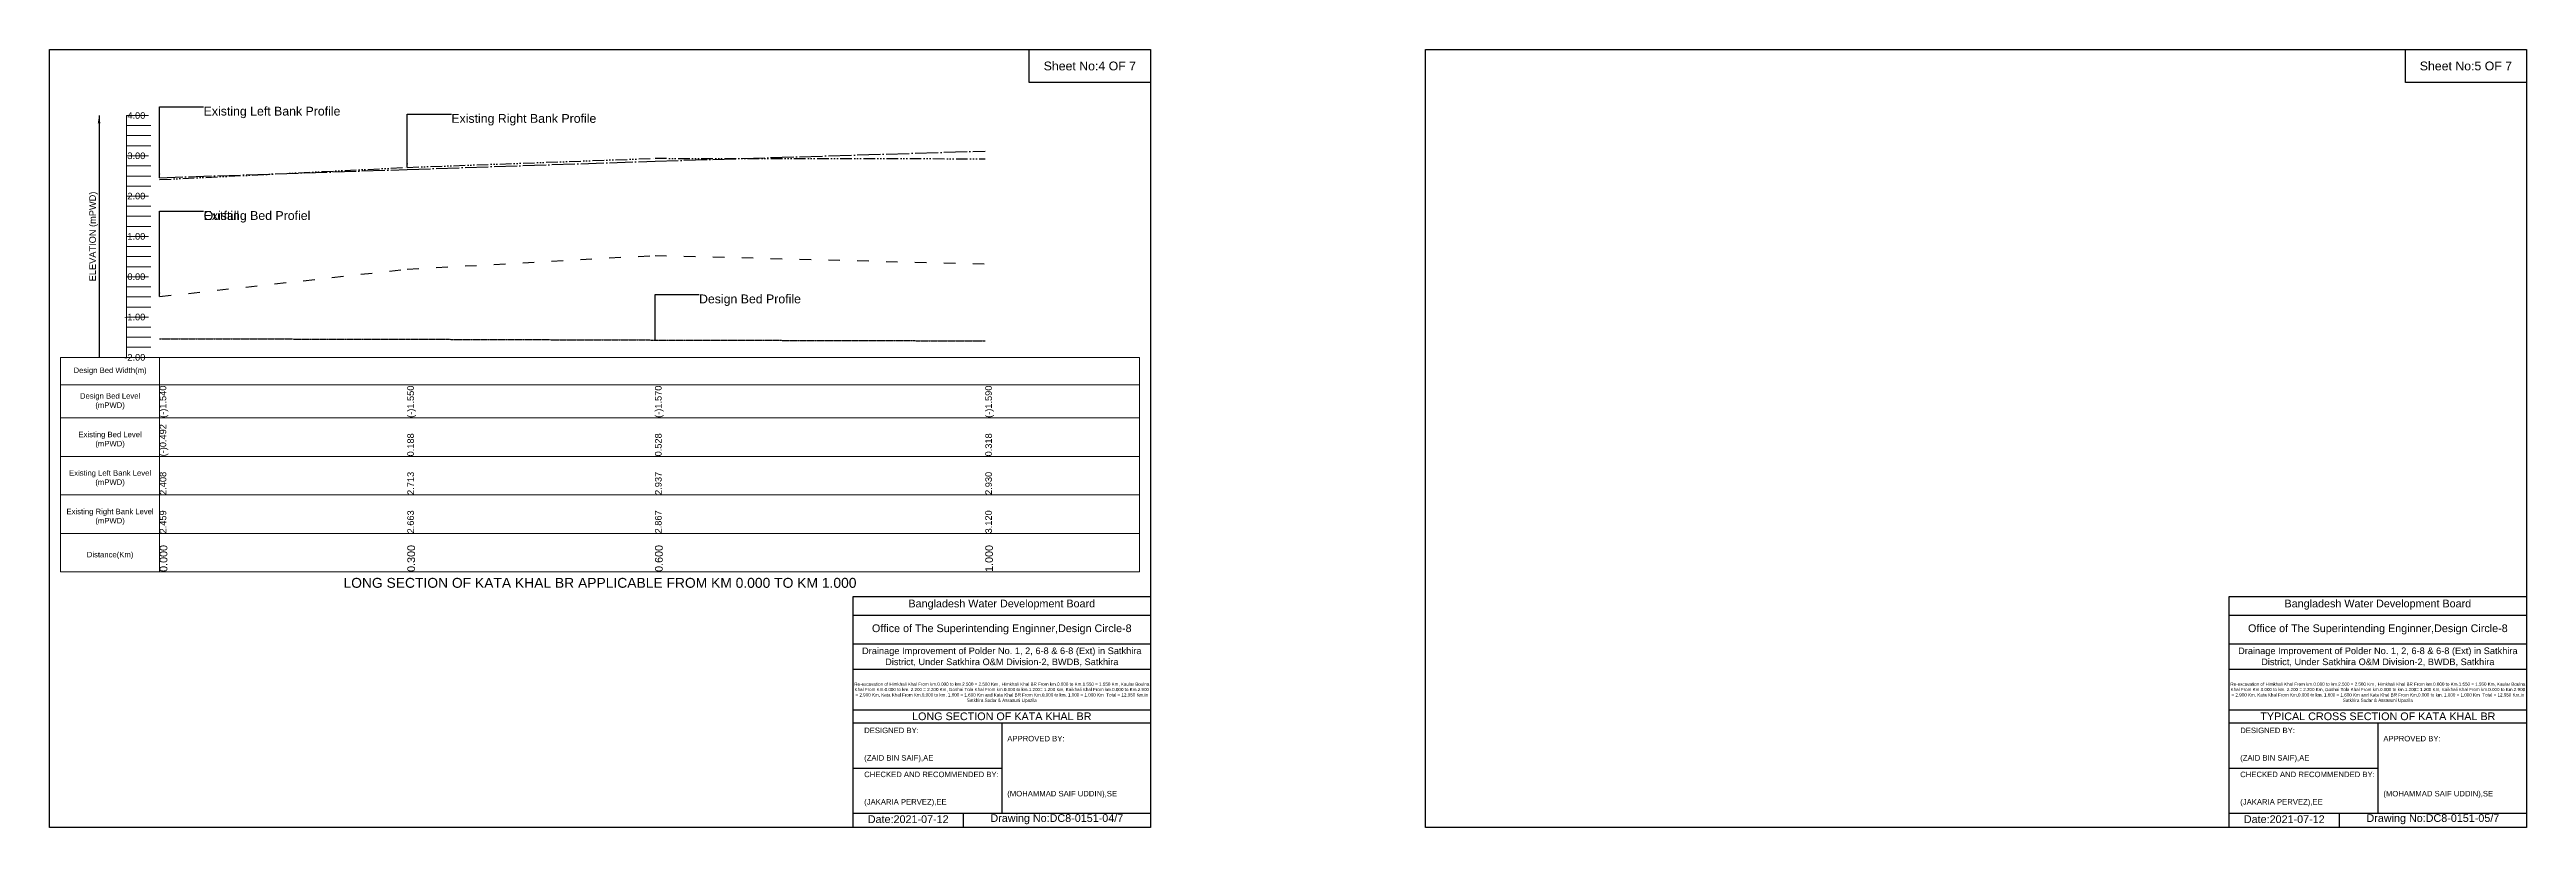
# Model space of a CAD drawing. Header units: inches. Extents: x 91000 to 628000, y -5656 to 0.
# Drawn here: x 590000 to 608000, y -5656 to 0 of the extents above; entities that cross this region are included whole.
import ezdxf

# ---------------------------------------------------------------- set-up
doc = ezdxf.new("R2010")
doc.units = ezdxf.units.IN
doc.header["$LTSCALE"] = 7
doc.header["$MEASUREMENT"] = 0
for name, pattern in [('ACAD_ISO03W100', [30, 12, -18]), ('ACAD_ISO04W100', [30, 24, -3, 0, -3]), ('ACAD_ISO14W100', [24, 12, -3, 0, -3, 0, -3, 0, -3]), ('CENTER', [2, 1.25, -0.25, 0.25, -0.25])]:
    doc.linetypes.add(name, pattern=pattern)
for name, color, linetype, lineweight in [('Design Bed Level Long Section', 7, 'CENTER', 25), ('Existing Bed Level for Long Section', 7, 'ACAD_ISO03W100', 25), ('Existing Left Bank of Long section', 7, 'ACAD_ISO04W100', 25), ('Existing Right Bank of Long Section', 7, 'ACAD_ISO14W100', 25), ('Long Section Border', 7, 'Continuous', 9), ('Long Section Labels', 7, 'Continuous', 9), ('Vscale for Long Section', 7, 'Continuous', 9)]:
    doc.layers.add(name, color=color, linetype=linetype, lineweight=lineweight)
doc.styles.get("Standard").update_dxf_attribs({"font": 'arial.ttf'})
doc.dimstyles.get("Standard").update_dxf_attribs({"dimtxt": 0.18, "dimasz": 0.18, "dimexe": 0.18, "dimexo": 0.0625, "dimgap": 0.09, "dimtad": 0, "dimtih": 1, "dimtoh": 1, "dimdec": 4, "dimzin": 0, "dimdsep": 46, "dimtxsty": 'Standard', "dimcen": 0.09, "dimadec": 0, "dimazin": 0, "dimtfac": 1, "dimtdec": 4, "dimtofl": 0, "dimtmove": 0, "dimatfit": 3, "dimfxl": 1, "dimtolj": 1, "dimtzin": 0, "dimarcsym": 0})

msp = doc.modelspace()

# ---------------------------------------------------------------- linework, layer by layer
for points in [[(590000, 0), (598000, 0), (598000, -5656), (590000, -5656)], [(597120, 0), (598000, 0), (598000, -240), (597120, -240)], [(600000, 0), (608000, 0), (608000, -5656), (600000, -5656)], [(607120, 0), (608000, 0), (608000, -240), (607120, -240)]]:
    msp.add_lwpolyline(points, close=True)
for points in [[(595840, -5656), (595840, -3976), (598000, -3976)], [(595840, -4112), (598000, -4112)], [(605840, -5656), (605840, -3976), (608000, -3976)], [(605840, -4112), (608000, -4112)], [(595840, -4320), (598000, -4320)], [(605840, -4320), (608000, -4320)], [(595840, -4504), (598000, -4504)], [(605840, -4504), (608000, -4504)], [(595840, -4800), (598000, -4800)], [(605840, -4800), (608000, -4800)], [(595840, -4896), (598000, -4896)], [(596920, -4896), (596920, -5552)], [(605840, -4896), (608000, -4896)], [(606920, -4896), (606920, -5552)], [(595840, -5224), (596920, -5224)], [(605840, -5224), (606920, -5224)], [(595840, -5552), (598000, -5552)], [(596640, -5552), (596640, -5656)], [(605840, -5552), (608000, -5552)], [(606640, -5552), (606640, -5656)]]:
    msp.add_lwpolyline(points)
at = {"layer": 'Design Bed Level Long Section'}
msp.add_lwpolyline([(590800, -2103), (592600, -2106), (594400, -2112), (596800, -2118)], dxfattribs=at)
at = {"layer": 'Existing Bed Level for Long Section'}
msp.add_lwpolyline([(590800, -1796), (592600, -1597), (594400, -1497), (596800, -1559)], dxfattribs=at)
at = {"layer": 'Existing Left Bank of Long section'}
msp.add_lwpolyline([(590800, -932), (592600, -872), (594400, -812), (596800, -738)], dxfattribs=at)
at = {"layer": 'Existing Right Bank of Long Section'}
msp.add_lwpolyline([(590800, -946), (592600, -857), (594400, -791), (596800, -794)], dxfattribs=at)
at = {"layer": 'Long Section Border'}
msp.add_lwpolyline([(590080, -2238), (597920, -2238), (597920, -3798), (590080, -3798)], close=True, dxfattribs=at)
for points in [[(590800, -2238), (590800, -3798)], [(590080, -2438), (597920, -2438)], [(590080, -2678), (597920, -2678)], [(590080, -2958), (597920, -2958)], [(590080, -3238), (597920, -3238)], [(590080, -3518), (597920, -3518)]]:
    msp.add_lwpolyline(points, dxfattribs=at)
at = {"layer": 'Vscale for Long Section'}
for points in [[(590560, -2238), (590560, -1945), (590560, -1652), (590560, -1359), (590560, -1066), (590560, -773), (590560, -480)], [(590560, -480), (590720, -480)], [(590560, -553), (590736, -553)], [(590560, -626), (590736, -626)], [(590560, -700), (590736, -700)], [(590560, -773), (590720, -773)], [(590560, -846), (590736, -846)], [(590560, -920), (590736, -920)], [(590560, -993), (590736, -993)], [(590560, -1066), (590720, -1066)], [(590560, -1139), (590736, -1139)], [(590560, -1212), (590736, -1212)], [(590560, -1286), (590736, -1286)], [(590560, -1359), (590720, -1359)], [(590560, -1432), (590736, -1432)], [(590560, -1506), (590736, -1506)], [(590560, -1579), (590736, -1579)], [(590560, -1652), (590720, -1652)], [(590560, -1725), (590736, -1725)], [(590560, -1798), (590736, -1798)], [(590560, -1872), (590736, -1872)], [(590560, -1945), (590720, -1945)], [(590560, -2018), (590736, -2018)], [(590560, -2092), (590736, -2092)], [(590560, -2165), (590736, -2165)], [(590560, -2238), (590720, -2238)]]:
    msp.add_lwpolyline(points, dxfattribs=at)

# ---------------------------------------------------------------- texts
at = {"attachment_point": 5}
for s, insert, char_height in [('Sheet No:4 OF 7', (597560, -120), 64), ('Sheet No:5 OF 7', (607560, -120), 64), ('Bangladesh Water Development Board', (596920, -4036), 56), ('Bangladesh Water Development Board', (606920, -4036), 56), ('Office of The Superintending Enginner,Design Circle-8', (596920, -4216), 56), ('Office of The Superintending Enginner,Design Circle-8', (606920, -4216), 56)]:
    msp.add_mtext(s, dxfattribs=dict(at, insert=insert, char_height=char_height))
for s, insert, char_height, width, attachment_point in [('Drainage Improvement of Polder No. 1, 2, 6-8 & 6-8 (Ext) in Satkhira District, Under Satkhira O&M Division-2, BWDB, Satkhira', (596920, -4416), 48, 2240, 5), ('Drainage Improvement of Polder No. 1, 2, 6-8 & 6-8 (Ext) in Satkhira District, Under Satkhira O&M Division-2, BWDB, Satkhira', (606920, -4416), 48, 2240, 5), ('Re-excavation of Himkhali Khal From km.0.000 to km.2.500 = 2.500 Km , Himkhali Khal BR From km.0.000 to Km.1.550 = 1.550 Km, Kaular Boulna Khal From Km.0.000 to km. 2.200 = 2.200 Km, Goshai Tola Khal From km.0.000 to km.1.200= 1.200 Km, Kaikhali Khal From km.0.000 to Km.2.900 = 2.900 Km, Kata Khal From Km.0.000 to km. 1.600 = 1.600 Km and Kata Khal BR From Km.0.000 to km. 1.000 = 1.000 Km  Total = 12.950 Km.in Satkhira Sadar & Assasuni Upazila', (596920, -4676), 23.481, 2160, 5), ('Re-excavation of Himkhali Khal From km.0.000 to km.2.500 = 2.500 Km , Himkhali Khal BR From km.0.000 to Km.1.550 = 1.550 Km, Kaular Boulna Khal From Km.0.000 to km. 2.200 = 2.200 Km, Goshai Tola Khal From km.0.000 to km.1.200= 1.200 Km, Kaikhali Khal From km.0.000 to Km.2.900 = 2.900 Km, Kata Khal From Km.0.000 to km. 1.600 = 1.600 Km and Kata Khal BR From Km.0.000 to km. 1.000 = 1.000 Km  Total = 12.950 Km.in Satkhira Sadar & Assasuni Upazila', (606920, -4676), 23.481, 2160, 5), ('LONG SECTION OF KATA KHAL BR', (596920, -4848), 56, 2240, 5), ('TYPICAL CROSS SECTION OF KATA KHAL BR', (606920, -4848), 56, 2240, 5), ('DESIGNED BY:^J^J^J(ZAID BIN SAIF),AE', (595920, -5056), 40, 1120, 4), ('APPROVED BY:^J^J^J^J^J^J(MOHAMMAD SAIF UDDIN),SE', (596960, -5216), 40, 1120, 4), ('DESIGNED BY:^J^J^J(ZAID BIN SAIF),AE', (605920, -5056), 40, 1120, 4), ('APPROVED BY:^J^J^J^J^J^J(MOHAMMAD SAIF UDDIN),SE', (606960, -5216), 40, 1120, 4), ('CHECKED AND RECOMMENDED BY:^J^J^J(JAKARIA PERVEZ),EE', (595920, -5376), 40, 1120, 4), ('CHECKED AND RECOMMENDED BY:^J^J^J(JAKARIA PERVEZ),EE', (605920, -5376), 40, 1120, 4), ('Date:2021-07-12', (596240, -5596), 56, 1120, 5), ('Drawing No:DC8-0151-04/7', (597320, -5596), 56, 1760, 5), ('Date:2021-07-12', (606240, -5596), 56, 1120, 5), ('Drawing No:DC8-0151-05/7', (607320, -5596), 56, 1760, 5)]:
    msp.add_mtext(s, dxfattribs=dict(insert=insert, char_height=char_height, width=width, attachment_point=attachment_point))
at = {"layer": 'Long Section Border', "attachment_point": 5}
for s, insert, char_height in [('Design Bed Width(m)', (590440, -2338), 40), ('Design Bed Level^J(mPWD)', (590440, -2558), 40), ('Existing Bed Level^J(mPWD)', (590440, -2838), 40), ('Existing Left Bank Level^J(mPWD)', (590440, -3118), 40), ('Existing Right Bank Level^J(mPWD)', (590440, -3398), 40), ('Distance(Km)', (590440, -3678), 40), ('LONG SECTION OF KATA KHAL BR APPLICABLE FROM KM 0.000 TO KM 1.000', (594000, -3878), 72)]:
    msp.add_mtext(s, dxfattribs=dict(at, insert=insert, char_height=char_height))
at = {"layer": 'Long Section Labels', "char_height": 64, "attachment_point": 1}
for s, insert in [('Existing Left Bank Profile', (591120, -416)), ('Existing Right Bank Profile', (592920, -469)), ('Outfall', (591120, -1175)), ('Existing Bed Profiel', (591120, -1175)), ('Design Bed Profile', (594720, -1781))]:
    msp.add_mtext(s, dxfattribs=dict(at, insert=insert))
at = {"layer": 'Vscale for Long Section', "char_height": 48, "attachment_point": 6}
for s, insert in [('4.00', (590696, -480)), ('3.00', (590696, -773)), ('2.00', (590696, -1066)), ('1.00', (590696, -1359)), ('0.00', (590696, -1652)), ('-1.00', (590696, -1945)), ('-2.00', (590696, -2238))]:
    msp.add_mtext(s, dxfattribs=dict(at, insert=insert))
at = {"layer": 'Vscale for Long Section', "rotation": 90}
for s, insert, char_height, attachment_point in [('ELEVATION (mPWD)', (590320, -1359), 48, 5), ('(-)1.540', (590800, -2678), 48, 1), ('(-)1.550', (592600, -2678), 48, 1), ('(-)1.570', (594400, -2678), 48, 1), ('(-)1.590', (596800, -2678), 48, 1), ('(-)0.492', (590800, -2958), 48, 1), ('0.188', (592600, -2958), 48, 1), ('0.528', (594400, -2958), 48, 1), ('0.318', (596800, -2958), 48, 1), ('2.408', (590800, -3238), 48, 1), ('2.713', (592600, -3238), 48, 1), ('2.937', (594400, -3238), 48, 1), ('2.930', (596800, -3238), 48, 1), ('2.459', (590800, -3518), 48, 1), ('2.663', (592600, -3518), 48, 1), ('2.867', (594400, -3518), 48, 1), ('3.120', (596800, -3518), 48, 1), ('0.000', (590800, -3798), 56, 1), ('0.300', (592600, -3798), 56, 1), ('0.600', (594400, -3798), 56, 1), ('1.000', (596800, -3798), 56, 1)]:
    msp.add_mtext(s, dxfattribs=dict(at, insert=insert, char_height=char_height, attachment_point=attachment_point))

# ---------------------------------------------------------------- leaders
at = {"layer": 'Long Section Labels', "annotation_type": 0, "has_hookline": 1, "hookline_direction": 0}
for points, text_width in [([(590800, -932), (590800, -416), (591120, -416)], 983), ([(592600, -857), (592600, -469), (592920, -469)], 1043), ([(590800, -1796), (590800, -1175), (591120, -1175)], 762), ([(590800, -1796), (590800, -1175), (591120, -1175)], 248), ([(594400, -2112), (594400, -1781), (594720, -1781)], 730)]:
    msp.add_leader(points, dimstyle='Standard', override={"dimasz": 28.8}, dxfattribs=dict(at, text_width=text_width))
at = {"layer": 'Vscale for Long Section'}
msp.add_leader([(590360, -480), (590360, -2238)], dimstyle='Standard', override={"dimasz": 57.6}, dxfattribs=at)

doc.saveas('drawing.dxf')
